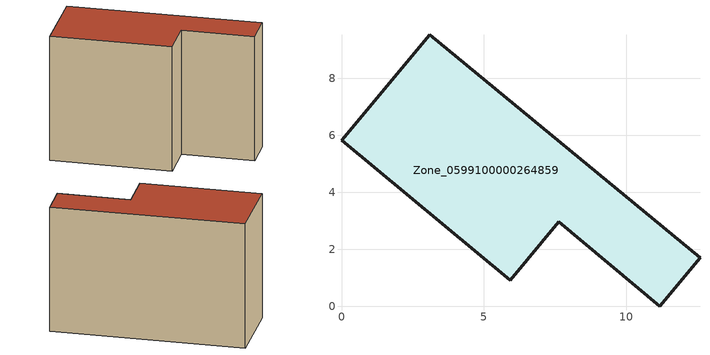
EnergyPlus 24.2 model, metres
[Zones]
Zone_0599100000264859
 floor ground (C_G): 7.62,2.96 5.92,0.92 0,5.83 3.09,9.53 12.58,1.71 11.16,0 z0
 wall outside (C_F): 3.09,9.53 0,5.83 5.92,0.92 7.62,2.96 11.16,0 12.58,1.71 3.09,9.53 z0:8.29
 roof outside (C_R): 11.16,0 12.58,1.71 3.09,9.53 0,5.83 5.92,0.92 7.62,2.96 z8.29
[BUILDING]
Pand.0599100000264859: North Axis=0; Terrain=City; Loads Convergence Tolerance Value=0.04; Temperature Convergence Tolerance Value=0.4; Solar Distribution=FullExterior; Maximum Number of Warmup Days=25; Minimum Number of Warmup Days=1
[Site:Location]
Rotterdam.The.Hague.AP_ZH_NLD Design_Conditions: Latitude=51.96; Longitude=4.45; Time Zone=1; Elevation=-4.5
[SITE:GROUNDTEMPERATURE:BUILDINGSURFACE]
18, 18, 18, 18, 18, 18, 18, 18, 18, 18, 18, 18
[MATERIAL] Thermal Absorptance=0.9; Solar Absorptance=0.7; Visible Absorptance=0.7
Name | Roughness | Thickness | Conductivity | Density | Specific Heat
G.TI.1946 | MediumSmooth | 0.15 | 1 | 540 | 1210
F.TI.1946 | Rough | 0.3 | 0.857143 | 1920 | 840
R.TI.1946 | MediumRough | 0.2 | 0.1 | 1500 | 1000
[CONSTRUCTION]
C_G: G.TI.1946
C_F: F.TI.1946
C_R: R.TI.1946
[ZONE]
Zone_0599100000264859: Type=1; Multiplier=1; Ceiling Height=Autocalculate; Volume=Autocalculate; Floor Area=autocalculate; Part of Total Floor Area=Yes
[ZONEINFILTRATION:DESIGNFLOWRATE]
Infil_Zone_0599100000264859: Zone or ZoneList or Space or SpaceList=Zone_0599100000264859; Schedule=AlwaysOn; Design Flow Rate Calculation Method=Flow/Area; Flow Rate per Floor Area=0.003; Constant Term Coefficient=1; Temperature Term Coefficient=0; Velocity Term Coefficient=0; Velocity Squared Term Coefficient=0
[HVACTEMPLATE:ZONE:IDEALLOADSAIRSYSTEM]
Zone_0599100000264859: Maximum Heating Supply Air Temperature=50; Minimum Cooling Supply Air Temperature=13; Maximum Heating Supply Air Humidity Ratio=0.0156; Minimum Cooling Supply Air Humidity Ratio=0.0077; Heating Limit=NoLimit; Cooling Limit=NoLimit; Dehumidification Control Type=ConstantSensibleHeatRatio; Cooling Sensible Heat Ratio=0.7; Dehumidification Setpoint=60; Humidification Control Type=None; Humidification Setpoint=30; Outdoor Air Method=None; Outdoor Air Flow Rate per Person=0.00944; Outdoor Air Flow Rate per Zone Floor Area=0; Outdoor Air Flow Rate per Zone=0; Demand Controlled Ventilation Type=None; Outdoor Air Economizer Type=NoEconomizer; Heat Recovery Type=None; Sensible Heat Recovery Effectiveness=0.7; Latent Heat Recovery Effectiveness=0.65
[ZONECONTROL:THERMOSTAT]
ThermostatControl_Zone_0599100000264859: Zone or ZoneList=Zone_0599100000264859; Control Type Schedule=DualSetpointControlType; Control 1=Thermostat_Zone_0599100000264859; Temperature Difference Between Cutout And Setpoint=0
[THERMOSTATSETPOINT:DUALSETPOINT]
Thermostat_Zone_0599100000264859: Heating Setpoint Temperature Schedule=HeatingSetpoint_Zone_0599100000264859; Cooling Setpoint Temperature Schedule=CoolingSetpoint_Zone_0599100000264859
[SCHEDULE:COMPACT]
HeatingSetpoint_Zone_0599100000264859: Through: 12/31, For: AllDays, Until: 24:00, 21
CoolingSetpoint_Zone_0599100000264859: Through: 12/31, For: AllDays, Until: 24:00, 24
DualSetpointControlType: Through: 12/31, For: AllDays, Until: 24:00, 4
AlwaysOn: Through: 12/31, For: AllDays, Until: 24:00, 1
